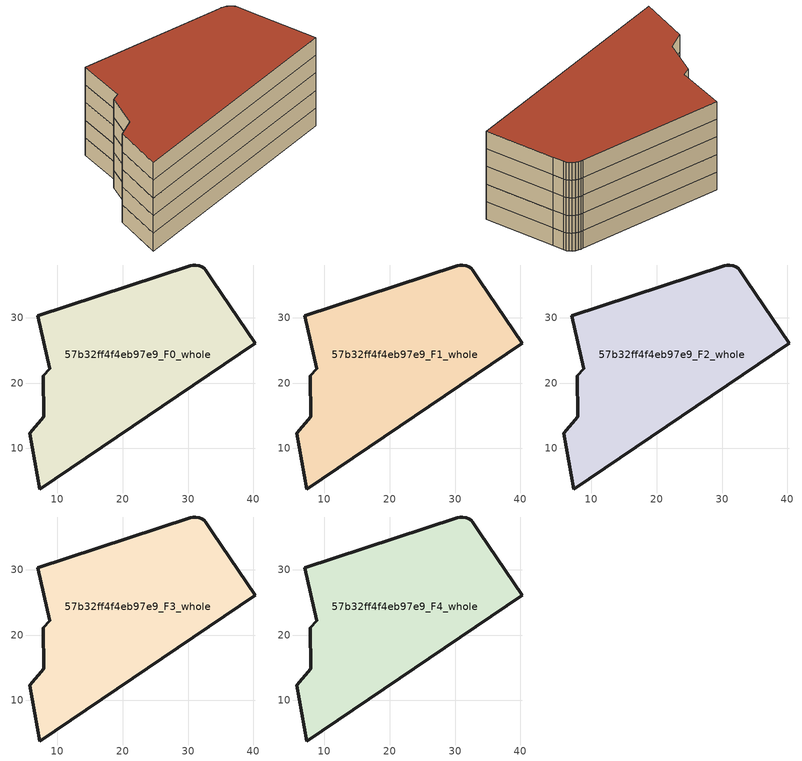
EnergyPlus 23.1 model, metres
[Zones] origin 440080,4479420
57b32ff4f4eb97e9_F0_whole
 floor ground (EU_floor_Construction): 33.79,35.66 40.27,26.07 7.29,3.78 5.78,12.28 7.88,14.83 7.78,21.11 8.83,22.2 6.94,30.34 30.09,37.9 30.34,38 30.72,38.09 31.21,38.09 31.7,38 32.11,37.81 32.48,37.58 32.71,37.28 z0
 wall outside (EU_wall_Construction): 40.27,26.07 33.79,35.66 32.71,37.28 32.48,37.58 32.11,37.81 31.7,38 31.21,38.09 30.72,38.09 30.34,38 30.09,37.9 6.94,30.34 8.83,22.2 7.78,21.11 7.88,14.83 5.78,12.28 7.29,3.78 40.27,26.07 z0:3
57b32ff4f4eb97e9_F1_whole
 floor to 57b32ff4f4eb97e9_F0_whole (EU_floor_Construction): 33.79,35.66 40.27,26.07 7.29,3.78 5.78,12.28 7.88,14.83 7.78,21.11 8.83,22.2 6.94,30.34 30.09,37.9 30.34,38 30.72,38.09 31.21,38.09 31.7,38 32.11,37.81 32.48,37.58 32.71,37.28 z3
 wall outside (EU_wall_Construction): 40.27,26.07 33.79,35.66 32.71,37.28 32.48,37.58 32.11,37.81 31.7,38 31.21,38.09 30.72,38.09 30.34,38 30.09,37.9 6.94,30.34 8.83,22.2 7.78,21.11 7.88,14.83 5.78,12.28 7.29,3.78 40.27,26.07 z3:6
57b32ff4f4eb97e9_F2_whole
 floor to 57b32ff4f4eb97e9_F1_whole (EU_floor_Construction): 33.79,35.66 40.27,26.07 7.29,3.78 5.78,12.28 7.88,14.83 7.78,21.11 8.83,22.2 6.94,30.34 30.09,37.9 30.34,38 30.72,38.09 31.21,38.09 31.7,38 32.11,37.81 32.48,37.58 32.71,37.28 z6
 wall outside (EU_wall_Construction): 40.27,26.07 33.79,35.66 32.71,37.28 32.48,37.58 32.11,37.81 31.7,38 31.21,38.09 30.72,38.09 30.34,38 30.09,37.9 6.94,30.34 8.83,22.2 7.78,21.11 7.88,14.83 5.78,12.28 7.29,3.78 40.27,26.07 z6:9
57b32ff4f4eb97e9_F3_whole
 floor to 57b32ff4f4eb97e9_F2_whole (EU_floor_Construction): 33.79,35.66 40.27,26.07 7.29,3.78 5.78,12.28 7.88,14.83 7.78,21.11 8.83,22.2 6.94,30.34 30.09,37.9 30.34,38 30.72,38.09 31.21,38.09 31.7,38 32.11,37.81 32.48,37.58 32.71,37.28 z9
 wall outside (EU_wall_Construction): 40.27,26.07 33.79,35.66 32.71,37.28 32.48,37.58 32.11,37.81 31.7,38 31.21,38.09 30.72,38.09 30.34,38 30.09,37.9 6.94,30.34 8.83,22.2 7.78,21.11 7.88,14.83 5.78,12.28 7.29,3.78 40.27,26.07 z9:12
57b32ff4f4eb97e9_F4_whole
 floor to 57b32ff4f4eb97e9_F3_whole (EU_floor_Construction): 33.79,35.66 40.27,26.07 7.29,3.78 5.78,12.28 7.88,14.83 7.78,21.11 8.83,22.2 6.94,30.34 30.09,37.9 30.34,38 30.72,38.09 31.21,38.09 31.7,38 32.11,37.81 32.48,37.58 32.71,37.28 z12
 wall outside (EU_wall_Construction): 40.27,26.07 33.79,35.66 32.71,37.28 32.48,37.58 32.11,37.81 31.7,38 31.21,38.09 30.72,38.09 30.34,38 30.09,37.9 6.94,30.34 8.83,22.2 7.78,21.11 7.88,14.83 5.78,12.28 7.29,3.78 40.27,26.07 z12:15
 roof outside (EU_roof_Construction): 40.27,26.07 33.79,35.66 32.71,37.28 32.48,37.58 32.11,37.81 31.7,38 31.21,38.09 30.72,38.09 30.34,38 30.09,37.9 6.94,30.34 8.83,22.2 7.78,21.11 7.88,14.83 5.78,12.28 7.29,3.78 z15
[Building]
EU S2 Campaign: North Axis=0; Terrain=City; Solar Distribution=FullExterior
[Site:Location]
Madrid: Latitude=40.5; Longitude=-3.5; Time Zone=1; Elevation=609
[SizingPeriod:WeatherFileDays]
AnnualSizingPeriod: Begin Month=1; Begin Day of Month=1; End Month=12; End Day of Month=31; Day of Week for Start Day=Monday; Use Weather File Daylight Saving Period=No; Use Weather File Rain and Snow Indicators=No
[MATERIAL]
EU_InternalMass_Material: Roughness=MediumRough; Thickness=0.1; Conductivity=1; Density=1800; Specific Heat=900; Thermal Absorptance=0.9; Solar Absorptance=0.7; Visible Absorptance=0.7
[MATERIAL:NOMASS] Roughness=MediumRough; Thermal Absorptance=0.9; Solar Absorptance=0.7; Visible Absorptance=0.7
Name | Thermal Resistance
EU_wall_NoMass | 0.609216
EU_roof_NoMass | 0.513268
EU_floor_NoMass | 0.568163
[CONSTRUCTION]
EU_wall_Construction: EU_wall_NoMass
EU_roof_Construction: EU_roof_NoMass
EU_floor_Construction: EU_floor_NoMass
EU_InternalMass_Construction: EU_InternalMass_Material
[ZONE] Type=1; Multiplier=1; Ceiling Height=autocalculate; Volume=1872.27; Floor Area=autocalculate; Part of Total Floor Area=Yes
57b32ff4f4eb97e9_F0_whole; 57b32ff4f4eb97e9_F1_whole; 57b32ff4f4eb97e9_F2_whole; 57b32ff4f4eb97e9_F3_whole; 57b32ff4f4eb97e9_F4_whole
[INTERNALMASS] Construction=EU_InternalMass_Construction; Surface Area=624.09
Name | Zone or ZoneList
57b32ff4f4eb97e9_F0_whole_EU_InternalMass | 57b32ff4f4eb97e9_F0_whole
57b32ff4f4eb97e9_F1_whole_EU_InternalMass | 57b32ff4f4eb97e9_F1_whole
57b32ff4f4eb97e9_F2_whole_EU_InternalMass | 57b32ff4f4eb97e9_F2_whole
57b32ff4f4eb97e9_F3_whole_EU_InternalMass | 57b32ff4f4eb97e9_F3_whole
57b32ff4f4eb97e9_F4_whole_EU_InternalMass | 57b32ff4f4eb97e9_F4_whole
[OTHEREQUIPMENT] Fuel Type=Electricity; Design Level Calculation Method=Watts/Area; Power per Zone Floor Area=1; Fraction Latent=0; Fraction Radiant=0; Fraction Lost=0; Carbon Dioxide Generation Rate=0; EndUse Subcategory=EU_Step8_InternalGains
Name | Zone or ZoneList or Space or SpaceList | Schedule
EU_Step8_InternalGain_57b32ff4f4eb97e9_F0_whole_f000 | 57b32ff4f4eb97e9_F0_whole | EU_Step8_GainSchedule_57b32ff4f4eb97e9_F0_whole_f000
EU_Step8_InternalGain_57b32ff4f4eb97e9_F1_whole_f000 | 57b32ff4f4eb97e9_F1_whole | EU_Step8_GainSchedule_57b32ff4f4eb97e9_F1_whole_f000
EU_Step8_InternalGain_57b32ff4f4eb97e9_F2_whole_f000 | 57b32ff4f4eb97e9_F2_whole | EU_Step8_GainSchedule_57b32ff4f4eb97e9_F2_whole_f000
EU_Step8_InternalGain_57b32ff4f4eb97e9_F3_whole_f000 | 57b32ff4f4eb97e9_F3_whole | EU_Step8_GainSchedule_57b32ff4f4eb97e9_F3_whole_f000
EU_Step8_InternalGain_57b32ff4f4eb97e9_F4_whole_f000 | 57b32ff4f4eb97e9_F4_whole | EU_Step8_GainSchedule_57b32ff4f4eb97e9_F4_whole_f000
[ZONEVENTILATION:DESIGNFLOWRATE] Schedule=EU_AlwaysOn; Design Flow Rate Calculation Method=AirChanges/Hour; Air Changes per Hour=0.752966; Ventilation Type=Natural; Fan Pressure Rise=0; Fan Total Efficiency=1; Constant Term Coefficient=1; Temperature Term Coefficient=0; Velocity Term Coefficient=0; Velocity Squared Term Coefficient=0; Minimum Indoor Temperature=-100; Maximum Indoor Temperature=100; Delta Temperature=-100; Minimum Outdoor Temperature=-100; Maximum Outdoor Temperature=100; Maximum Wind Speed=40
Name | Zone or ZoneList or Space or SpaceList
EU_ConstantAir_57b32ff4f4eb97e9_F0_whole | 57b32ff4f4eb97e9_F0_whole
EU_ConstantAir_57b32ff4f4eb97e9_F1_whole | 57b32ff4f4eb97e9_F1_whole
EU_ConstantAir_57b32ff4f4eb97e9_F2_whole | 57b32ff4f4eb97e9_F2_whole
EU_ConstantAir_57b32ff4f4eb97e9_F3_whole | 57b32ff4f4eb97e9_F3_whole
EU_ConstantAir_57b32ff4f4eb97e9_F4_whole | 57b32ff4f4eb97e9_F4_whole
[HVACTEMPLATE:THERMOSTAT] Constant Heating Setpoint=20; Constant Cooling Setpoint=50
EU_HeatOnly_57b32ff4f4eb97e9_F0_whole; EU_HeatOnly_57b32ff4f4eb97e9_F1_whole; EU_HeatOnly_57b32ff4f4eb97e9_F2_whole; EU_HeatOnly_57b32ff4f4eb97e9_F3_whole; EU_HeatOnly_57b32ff4f4eb97e9_F4_whole
[HVACTEMPLATE:ZONE:IDEALLOADSAIRSYSTEM] System Availability Schedule=EU_AlwaysOn; Maximum Heating Supply Air Temperature=50; Minimum Cooling Supply Air Temperature=13; Maximum Heating Supply Air Humidity Ratio=0.0156; Minimum Cooling Supply Air Humidity Ratio=0.0077; Heating Limit=NoLimit; Cooling Limit=NoLimit; Heating Availability Schedule=EU_AlwaysOn; Cooling Availability Schedule=EU_CoolingOff; Dehumidification Control Type=ConstantSensibleHeatRatio; Cooling Sensible Heat Ratio=0.7; Dehumidification Setpoint=60; Humidification Control Type=None; Humidification Setpoint=30; Outdoor Air Method=None; Outdoor Air Flow Rate per Person=0.00944; Outdoor Air Flow Rate per Zone Floor Area=0; Outdoor Air Flow Rate per Zone=0; Demand Controlled Ventilation Type=None; Outdoor Air Economizer Type=NoEconomizer; Heat Recovery Type=None; Sensible Heat Recovery Effectiveness=0.7; Latent Heat Recovery Effectiveness=0.65
Name | Template Thermostat
57b32ff4f4eb97e9_F0_whole | EU_HeatOnly_57b32ff4f4eb97e9_F0_whole
57b32ff4f4eb97e9_F1_whole | EU_HeatOnly_57b32ff4f4eb97e9_F1_whole
57b32ff4f4eb97e9_F2_whole | EU_HeatOnly_57b32ff4f4eb97e9_F2_whole
57b32ff4f4eb97e9_F3_whole | EU_HeatOnly_57b32ff4f4eb97e9_F3_whole
57b32ff4f4eb97e9_F4_whole | EU_HeatOnly_57b32ff4f4eb97e9_F4_whole
[SIZING:ZONE] Zone Cooling Design Supply Air Temperature Input Method=SupplyAirTemperature; Zone Cooling Design Supply Air Temperature=13; Zone Heating Design Supply Air Temperature Input Method=SupplyAirTemperature; Zone Heating Design Supply Air Temperature=50; Zone Cooling Design Supply Air Humidity Ratio=0.008; Zone Heating Design Supply Air Humidity Ratio=0.008; Cooling Design Air Flow Method=DesignDay; Cooling Design Air Flow Rate=0; Cooling Minimum Air Flow per Zone Floor Area=0.000762; Cooling Minimum Air Flow=0; Cooling Minimum Air Flow Fraction=0.2; Heating Design Air Flow Method=DesignDay; Heating Design Air Flow Rate=0; Heating Maximum Air Flow per Zone Floor Area=0.002032; Heating Maximum Air Flow=0.141576; Heating Maximum Air Flow Fraction=0.3; Account for Dedicated Outdoor Air System=No; Dedicated Outdoor Air System Control Strategy=NeutralSupplyAir; Dedicated Outdoor Air Low Setpoint Temperature for Design=autosize; Dedicated Outdoor Air High Setpoint Temperature for Design=autosize; Zone Load Sizing Method=Sensible Load Only No Latent Load; Zone Latent Cooling Design Supply Air Humidity Ratio Input Method=HumidityRatioDifference; Zone Cooling Design Supply Air Humidity Ratio Difference=0.005; Zone Latent Heating Design Supply Air Humidity Ratio Input Method=HumidityRatioDifference; Zone Humidification Design Supply Air Humidity Ratio Difference=0.005
57b32ff4f4eb97e9_F0_whole; 57b32ff4f4eb97e9_F1_whole; 57b32ff4f4eb97e9_F2_whole; 57b32ff4f4eb97e9_F3_whole; 57b32ff4f4eb97e9_F4_whole
[SCHEDULE:CONSTANT]
Name | Hourly Value
EU_AlwaysOn | 1
EU_CoolingOff | 0
[SCHEDULE:FILE] Column Number=1; Rows to Skip at Top=0; Number of Hours of Data=8760; Column Separator=Comma; Interpolate to Timestep=No; Minutes per Item=60; Adjust Schedule for Daylight Savings=Yes
Name | File
EU_Step8_GainSchedule_57b32ff4f4eb97e9_F0_whole_f000 | C:\Users\o_iseri\Desktop\OpenUBEM\openubem\outputs\eu_evidence\EU-11\ES-MAD-BERRUGUETE\idfs\57b32ff4f4eb97e9\57b32ff4f4eb97e9_F0_whole_f000_gain.csv
EU_Step8_GainSchedule_57b32ff4f4eb97e9_F1_whole_f000 | C:\Users\o_iseri\Desktop\OpenUBEM\openubem\outputs\eu_evidence\EU-11\ES-MAD-BERRUGUETE\idfs\57b32ff4f4eb97e9\57b32ff4f4eb97e9_F1_whole_f000_gain.csv
EU_Step8_GainSchedule_57b32ff4f4eb97e9_F2_whole_f000 | C:\Users\o_iseri\Desktop\OpenUBEM\openubem\outputs\eu_evidence\EU-11\ES-MAD-BERRUGUETE\idfs\57b32ff4f4eb97e9\57b32ff4f4eb97e9_F2_whole_f000_gain.csv
EU_Step8_GainSchedule_57b32ff4f4eb97e9_F3_whole_f000 | C:\Users\o_iseri\Desktop\OpenUBEM\openubem\outputs\eu_evidence\EU-11\ES-MAD-BERRUGUETE\idfs\57b32ff4f4eb97e9\57b32ff4f4eb97e9_F3_whole_f000_gain.csv
EU_Step8_GainSchedule_57b32ff4f4eb97e9_F4_whole_f000 | C:\Users\o_iseri\Desktop\OpenUBEM\openubem\outputs\eu_evidence\EU-11\ES-MAD-BERRUGUETE\idfs\57b32ff4f4eb97e9\57b32ff4f4eb97e9_F4_whole_f000_gain.csv
